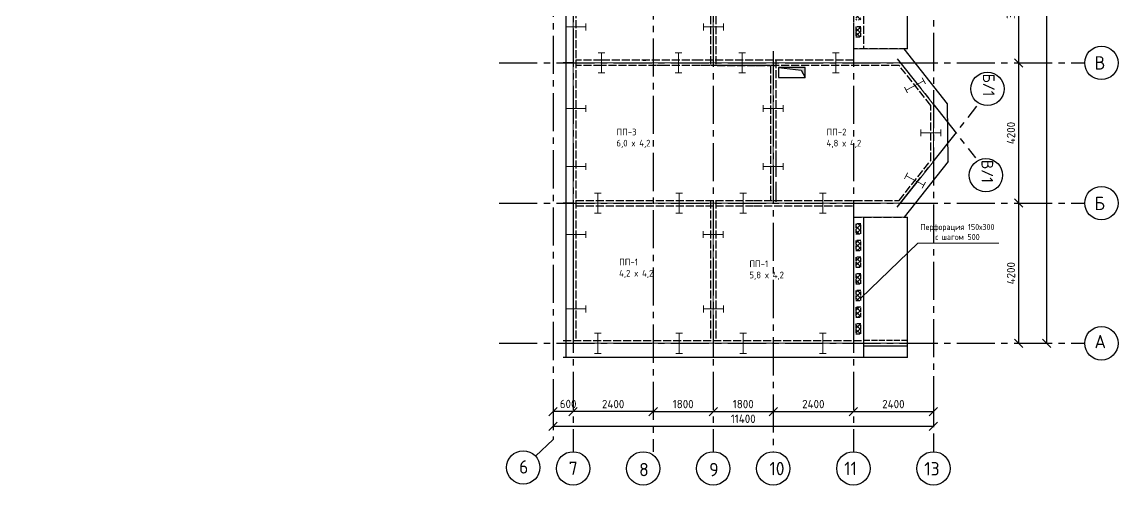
# Model space of a CAD drawing. Header units: millimetres. Extents: x -257254 to 390979, y -202328 to 355504.
# Drawn here: x 130130 to 162984, y 75540 to 89414 of the extents above; entities that cross this region are included whole.
import ezdxf

# ---------------------------------------------------------------- set-up
doc = ezdxf.new("R2010")
doc.units = ezdxf.units.MM
doc.linetypes.add('ACAD_ISO02W100', pattern=[15, 12, -3])
doc.linetypes.add('CENTER2', pattern=[28.575, 19.05, -3.175, 3.175, -3.175])
doc.layers.get('0').update_dxf_attribs({"lineweight": 25})
doc.layers.add('оси', color=1, linetype='CENTER2')
doc.layers.add('разрез', color=40, linetype='Continuous')
doc.layers.add('перекрытия 2', color=3, linetype='Continuous', lineweight=9)
doc.layers.add('Текст', color=255, linetype='Continuous', lineweight=20)
doc.styles.get("Standard").update_dxf_attribs({"font": 'GOST_Common.ttf'})
doc.styles.add('стиль2', font='GOST_Common.ttf', dxfattribs={"height": 2000})
doc.dimstyles.new('ISO-25', dxfattribs={"dimtxt": 250, "dimasz": 250, "dimexe": 1.25, "dimexo": 0.625, "dimgap": 100, "dimtad": 1, "dimdec": 0, "dimtxsty": 'Standard', "dimblk": 'OBLIQUE', "dimcen": 2.5, "dimadec": 0, "dimazin": 0, "dimtfac": 1, "dimtdec": 0, "dimtmove": 0, "dimatfit": 3, "dimfxl": 1, "dimarcsym": 0})

# ---------------------------------------------------------------- blocks, each defined once
blk = doc.blocks.new('_Oblique')
at = {"color": 0, "linetype": 'ByBlock', "lineweight": -2}
blk.add_line((-0.5, -0.5), (0.5, 0.5), dxfattribs=at)
blk = doc.blocks.new('*D77')
at = {"color": 0, "lineweight": -2, "ltscale": 50, "transparency": 16777216}
for p, q in [((159935, 91486), (160001, 91486)), ((160000, 91486), (160000, 88186)), ((160000, 88186), (160001, 88186))]:
    blk.add_line(p, q, dxfattribs=at)
at = {"color": 0, "lineweight": -2, "ltscale": 50, "transparency": 16777216, "xscale": 250, "yscale": 250, "zscale": 250}
for p, rotation in [((160000, 91486), 90), ((160000, 88186), 270)]:
    blk.add_blockref('_Oblique', p, dxfattribs=dict(at, rotation=rotation))
at = {"color": 0, "ltscale": 50, "transparency": 16777216, "insert": (159775, 89836), "char_height": 250, "attachment_point": 5, "rotation": 90}
blk.add_mtext('3300', dxfattribs=at)
blk = doc.blocks.new('*D78')
at = {"color": 0, "lineweight": -2, "ltscale": 50, "transparency": 16777216}
for p, q in [((160000, 88186), (160001, 88186)), ((160000, 88186), (160000, 83986)), ((160000, 83986), (160001, 83986))]:
    blk.add_line(p, q, dxfattribs=at)
at = {"color": 0, "lineweight": -2, "ltscale": 50, "transparency": 16777216, "xscale": 250, "yscale": 250, "zscale": 250}
for p, rotation in [((160000, 88186), 90), ((160000, 83986), 270)]:
    blk.add_blockref('_Oblique', p, dxfattribs=dict(at, rotation=rotation))
at = {"color": 0, "ltscale": 50, "transparency": 16777216, "insert": (159775, 86086), "char_height": 250, "attachment_point": 5, "rotation": 90}
blk.add_mtext('4200', dxfattribs=at)
blk = doc.blocks.new('*D79')
at = {"color": 0, "lineweight": -2, "ltscale": 50, "transparency": 16777216}
for p, q in [((160000, 83986), (160001, 83986)), ((160000, 83986), (160000, 79786)), ((160000, 79786), (160001, 79786))]:
    blk.add_line(p, q, dxfattribs=at)
at = {"color": 0, "lineweight": -2, "ltscale": 50, "transparency": 16777216, "xscale": 250, "yscale": 250, "zscale": 250}
for p, rotation in [((160000, 83986), 90), ((160000, 79786), 270)]:
    blk.add_blockref('_Oblique', p, dxfattribs=dict(at, rotation=rotation))
at = {"color": 0, "ltscale": 50, "transparency": 16777216, "insert": (159775, 81886), "char_height": 250, "attachment_point": 5, "rotation": 90}
blk.add_mtext('4200', dxfattribs=at)
blk = doc.blocks.new('*D80')
at = {"color": 0, "lineweight": -2, "ltscale": 50, "transparency": 16777216}
for p, q in [((149050, 77742), (149050, 77742)), ((149050, 77741), (150850, 77741)), ((150850, 77742), (150850, 77742))]:
    blk.add_line(p, q, dxfattribs=at)
at = {"color": 0, "lineweight": -2, "ltscale": 50, "transparency": 16777216, "xscale": 250, "yscale": 250, "zscale": 250, "rotation": 180}
blk.add_blockref('_Oblique', (149050, 77741), dxfattribs=at)
at = {"color": 0, "lineweight": -2, "ltscale": 50, "transparency": 16777216, "xscale": 250, "yscale": 250, "zscale": 250}
blk.add_blockref('_Oblique', (150850, 77741), dxfattribs=at)
at = {"color": 0, "ltscale": 50, "transparency": 16777216, "insert": (149950, 77966), "char_height": 250, "attachment_point": 5}
blk.add_mtext('1800', dxfattribs=at)
blk = doc.blocks.new('*D81')
at = {"color": 0, "lineweight": -2, "ltscale": 50, "transparency": 16777216}
for p, q in [((150850, 77741), (152650, 77741)), ((150850, 77740), (150850, 77740)), ((152650, 77740), (152650, 77740))]:
    blk.add_line(p, q, dxfattribs=at)
at = {"color": 0, "lineweight": -2, "ltscale": 50, "transparency": 16777216, "xscale": 250, "yscale": 250, "zscale": 250, "rotation": 180}
blk.add_blockref('_Oblique', (150850, 77741), dxfattribs=at)
at = {"color": 0, "lineweight": -2, "ltscale": 50, "transparency": 16777216, "xscale": 250, "yscale": 250, "zscale": 250}
blk.add_blockref('_Oblique', (152650, 77741), dxfattribs=at)
at = {"color": 0, "ltscale": 50, "transparency": 16777216, "insert": (151750, 77966), "char_height": 250, "attachment_point": 5}
blk.add_mtext('1800', dxfattribs=at)
blk = doc.blocks.new('*D82')
at = {"color": 0, "lineweight": -2, "ltscale": 50, "transparency": 16777216}
for p, q in [((152650, 77741), (155050, 77741)), ((152650, 77740), (152650, 77740)), ((155050, 77742), (155050, 77742))]:
    blk.add_line(p, q, dxfattribs=at)
at = {"color": 0, "lineweight": -2, "ltscale": 50, "transparency": 16777216, "xscale": 250, "yscale": 250, "zscale": 250, "rotation": 180}
blk.add_blockref('_Oblique', (152650, 77741), dxfattribs=at)
at = {"color": 0, "lineweight": -2, "ltscale": 50, "transparency": 16777216, "xscale": 250, "yscale": 250, "zscale": 250}
blk.add_blockref('_Oblique', (155050, 77741), dxfattribs=at)
at = {"color": 0, "ltscale": 50, "transparency": 16777216, "insert": (153850, 77966), "char_height": 250, "attachment_point": 5}
blk.add_mtext('2400', dxfattribs=at)
blk = doc.blocks.new('*D83')
at = {"color": 0, "lineweight": -2, "ltscale": 50, "transparency": 16777216}
for p, q in [((155050, 77742), (155050, 77742)), ((155050, 77741), (157450, 77741)), ((157450, 77742), (157450, 77742))]:
    blk.add_line(p, q, dxfattribs=at)
at = {"color": 0, "lineweight": -2, "ltscale": 50, "transparency": 16777216, "xscale": 250, "yscale": 250, "zscale": 250, "rotation": 180}
blk.add_blockref('_Oblique', (155050, 77741), dxfattribs=at)
at = {"color": 0, "lineweight": -2, "ltscale": 50, "transparency": 16777216, "xscale": 250, "yscale": 250, "zscale": 250}
blk.add_blockref('_Oblique', (157450, 77741), dxfattribs=at)
at = {"color": 0, "ltscale": 50, "transparency": 16777216, "insert": (156250, 77966), "char_height": 250, "attachment_point": 5}
blk.add_mtext('2400', dxfattribs=at)
blk = doc.blocks.new('*D90')
at = {"color": 0, "lineweight": -2, "ltscale": 50, "transparency": 16777216}
for p, q in [((146650, 77742), (146650, 77742)), ((149050, 77741), (146650, 77741)), ((149050, 77742), (149050, 77742))]:
    blk.add_line(p, q, dxfattribs=at)
at = {"color": 0, "lineweight": -2, "ltscale": 50, "transparency": 16777216, "xscale": 250, "yscale": 250, "zscale": 250, "rotation": 180}
blk.add_blockref('_Oblique', (146650, 77741), dxfattribs=at)
at = {"color": 0, "lineweight": -2, "ltscale": 50, "transparency": 16777216, "xscale": 250, "yscale": 250, "zscale": 250}
blk.add_blockref('_Oblique', (149050, 77741), dxfattribs=at)
at = {"color": 0, "ltscale": 50, "transparency": 16777216, "insert": (147850, 77966), "char_height": 250, "attachment_point": 5}
blk.add_mtext('2400', dxfattribs=at)
blk = doc.blocks.new('*D98')
at = {"color": 0, "lineweight": -2, "transparency": 16777216}
for p, q in [((146050, 77742), (146050, 77740)), ((146650, 77741), (146050, 77741)), ((146650, 77742), (146650, 77742))]:
    blk.add_line(p, q, dxfattribs=at)
at = {"color": 0, "lineweight": -2, "transparency": 16777216, "xscale": 250, "yscale": 250, "zscale": 250, "rotation": 180}
blk.add_blockref('_Oblique', (146050, 77741), dxfattribs=at)
at = {"color": 0, "lineweight": -2, "transparency": 16777216, "xscale": 250, "yscale": 250, "zscale": 250}
blk.add_blockref('_Oblique', (146650, 77741), dxfattribs=at)
at = {"color": 0, "transparency": 16777216, "insert": (146501, 77970), "char_height": 250, "attachment_point": 5}
blk.add_mtext('600', dxfattribs=at)
blk = doc.blocks.new('*D97')
at = {"color": 0, "lineweight": -2, "transparency": 16777216}
for p, q in [((157450, 78145), (157450, 77298)), ((146050, 77702), (146050, 77298)), ((146050, 77300), (157450, 77300))]:
    blk.add_line(p, q, dxfattribs=at)
at = {"color": 0, "lineweight": -2, "transparency": 16777216, "xscale": 250, "yscale": 250, "zscale": 250, "rotation": 180}
blk.add_blockref('_Oblique', (146050, 77300), dxfattribs=at)
at = {"color": 0, "lineweight": -2, "transparency": 16777216, "xscale": 250, "yscale": 250, "zscale": 250}
blk.add_blockref('_Oblique', (157450, 77300), dxfattribs=at)
at = {"color": 0, "transparency": 16777216, "insert": (151750, 77525), "char_height": 250, "attachment_point": 5}
blk.add_mtext('11400', dxfattribs=at)
blk = doc.blocks.new('*D101')
at = {"color": 0, "lineweight": -2, "transparency": 16777216}
for p, q in [((160847, 106186), (160848, 106186)), ((160847, 79786), (160847, 106186)), ((160847, 79786), (160848, 79786))]:
    blk.add_line(p, q, dxfattribs=at)
at = {"color": 0, "lineweight": -2, "transparency": 16777216, "xscale": 250, "yscale": 250, "zscale": 250}
for p, rotation in [((160847, 106186), 90), ((160847, 79786), 270)]:
    blk.add_blockref('_Oblique', p, dxfattribs=dict(at, rotation=rotation))
at = {"color": 0, "transparency": 16777216, "insert": (160622, 92986), "char_height": 250, "attachment_point": 5, "rotation": 90}
blk.add_mtext('26400', dxfattribs=at)

msp = doc.modelspace()

# ---------------------------------------------------------------- hatches: boundary and pattern name
h = msp.add_hatch(color=256)
h.dxf.hatch_style = 1
h.paths.add_polyline_path([(153606.97222, 88049.21564), (152806.97222, 88049.21564), (153485.83929, 87968.51607), (153606.97222, 87749.21564)])
at = {"layer": 'разрез'}
h = msp.add_hatch(dxfattribs=at)
h.set_pattern_fill('NET', color=256, scale=30, angle=45)
h.paths.add_polyline_path([(130430.00184, 105211.19097), (130130.00184, 105211.19097), (130130.00184, 105061.19097), (130430.00184, 105061.19097)])
h.paths.add_polyline_path([(130930.00184, 105211.19097), (130630.00184, 105211.19097), (130630.00184, 105061.19097), (130930.00184, 105061.19097)])
h.paths.add_polyline_path([(131430.00184, 105211.19097), (131130.00184, 105211.19097), (131130.00184, 105061.19097), (131430.00184, 105061.19097)])
h.paths.add_polyline_path([(131930.00184, 105211.19097), (131630.00184, 105211.19097), (131630.00184, 105061.19097), (131930.00184, 105061.19097)])
h.paths.add_polyline_path([(132430.00184, 105211.19097), (132130.00184, 105211.19097), (132130.00184, 105061.19097), (132430.00184, 105061.19097)])
h.paths.add_polyline_path([(132930.00184, 105211.19097), (132630.00184, 105211.19097), (132630.00184, 105061.19097), (132930.00184, 105061.19097)])
h.paths.add_polyline_path([(133430.00184, 105211.19097), (133130.00184, 105211.19097), (133130.00184, 105061.19097), (133430.00184, 105061.19097)])
h.paths.add_polyline_path([(139170.00184, 105211.19097), (138870.00184, 105211.19097), (138870.00184, 105061.19097), (139170.00184, 105061.19097)])
h.paths.add_polyline_path([(139670.00184, 105211.19097), (139370.00184, 105211.19097), (139370.00184, 105061.19097), (139670.00184, 105061.19097)])
h.paths.add_polyline_path([(140170.00184, 105211.19097), (139870.00184, 105211.19097), (139870.00184, 105061.19097), (140170.00184, 105061.19097)])
h.paths.add_polyline_path([(140729.96775, 105211.19097), (140429.96775, 105211.19097), (140429.96775, 105061.19097), (140729.96775, 105061.19097)])
h.paths.add_polyline_path([(141297.85946, 105211.19097), (140997.85946, 105211.19097), (140997.85946, 105061.19097), (141297.85946, 105061.19097)])
h.paths.add_polyline_path([(141830.00184, 105211.19097), (141530.00184, 105211.19097), (141530.00184, 105061.19097), (141830.00184, 105061.19097)])
h.paths.add_polyline_path([(147570.00184, 105211.19097), (147270.00184, 105211.19097), (147270.00184, 105061.19097), (147570.00184, 105061.19097)])
h.paths.add_polyline_path([(148070.00184, 105211.19097), (147770.00184, 105211.19097), (147770.00184, 105061.19097), (148070.00184, 105061.19097)])
h.paths.add_polyline_path([(148570.00184, 105211.19097), (148270.00184, 105211.19097), (148270.00184, 105061.19097), (148570.00184, 105061.19097)])
h.paths.add_polyline_path([(149070.00184, 105211.19097), (148770.00184, 105211.19097), (148770.00184, 105061.19097), (149070.00184, 105061.19097)])
h.paths.add_polyline_path([(149570.00184, 105211.19097), (149270.00184, 105211.19097), (149270.00184, 105061.19097), (149570.00184, 105061.19097)])
h.paths.add_polyline_path([(150070.00184, 105211.19097), (149770.00184, 105211.19097), (149770.00184, 105061.19097), (150070.00184, 105061.19097)])
h.paths.add_polyline_path([(150570.00184, 105211.19097), (150270.00184, 105211.19097), (150270.00184, 105061.19097), (150570.00184, 105061.19097)])
h.paths.add_polyline_path([(155275.00184, 100506.25685), (155125.00184, 100506.25685), (155125.00184, 100206.25685), (155275.00184, 100206.25685)])
h.paths.add_polyline_path([(155275.00184, 100006.25685), (155125.00184, 100006.25685), (155125.00184, 99706.25685), (155275.00184, 99706.25685)])
h.paths.add_polyline_path([(155275.00184, 99506.25685), (155125.00184, 99506.25685), (155125.00184, 99206.25685), (155275.00184, 99206.25685)])
h.paths.add_polyline_path([(155275.00184, 99006.25685), (155125.00184, 99006.25685), (155125.00184, 98706.25685), (155275.00184, 98706.25685)])
h.paths.add_polyline_path([(155275.00184, 98506.25685), (155125.00184, 98506.25685), (155125.00184, 98206.25685), (155275.00184, 98206.25685)])
h.paths.add_polyline_path([(155275.00184, 98006.25685), (155125.00184, 98006.25685), (155125.00184, 97706.25685), (155275.00184, 97706.25685)])
h.paths.add_polyline_path([(155275.00184, 97506.25685), (155125.00184, 97506.25685), (155125.00184, 97206.25685), (155275.00184, 97206.25685)])
h.paths.add_polyline_path([(155275.00184, 91766.25685), (155125.00184, 91766.25685), (155125.00184, 91479.303), (155275.00184, 91479.1938)])
h.paths.add_polyline_path([(155275.00184, 91266.25685), (155125.00184, 91266.25685), (155125.00184, 90966.25685), (155275.00184, 90966.25685)])
h.paths.add_polyline_path([(155275.00184, 90766.25685), (155125.00184, 90766.25685), (155125.00184, 90466.25685), (155275.00184, 90466.25685)])
h.paths.add_polyline_path([(155275.00184, 90266.25685), (155125.00184, 90266.25685), (155125.00184, 89966.25685), (155275.00184, 89966.25685)])
h.paths.add_polyline_path([(155275.00184, 89766.25685), (155125.00184, 89766.25685), (155125.00184, 89466.25685), (155275.00184, 89466.25685)])
h.paths.add_polyline_path([(155275.00184, 89266.25685), (155125.00184, 89266.25685), (155125.00184, 88966.25685), (155275.00184, 88966.25685)])
h.paths.add_polyline_path([(155275.00184, 83366.25685), (155125.00184, 83366.25685), (155125.00184, 83066.25685), (155275.00184, 83066.25685)])
h.paths.add_polyline_path([(155275.00184, 82866.25685), (155125.00184, 82866.25685), (155125.00184, 82566.25685), (155275.00184, 82566.25685)])
h.paths.add_polyline_path([(155275.00184, 82366.25685), (155125.00184, 82366.25685), (155125.00184, 82066.25685), (155275.00184, 82066.25685)])
h.paths.add_polyline_path([(155275.00184, 81866.25685), (155125.00184, 81866.25685), (155125.00184, 81566.25685), (155275.00184, 81566.25685)])
h.paths.add_polyline_path([(155275.00184, 81366.25685), (155125.00184, 81366.25685), (155125.00184, 81066.25685), (155275.00184, 81066.25685)])
h.paths.add_polyline_path([(155275.00184, 80866.25685), (155125.00184, 80866.25685), (155125.00184, 80566.25685), (155275.00184, 80566.25685)])
h.paths.add_polyline_path([(155275.00184, 80366.25685), (155125.00184, 80366.25685), (155125.00184, 80066.25685), (155275.00184, 80066.25685)])

# ---------------------------------------------------------------- linework, layer by layer
at = {"linetype": 'ACAD_ISO02W100', "ltscale": 20}
for p, q in [((146730.00184, 96666.19097), (146730.00184, 79866.19097)), ((150770.00184, 92890.59733), (150770.00184, 88106.19097)), ((150930.00184, 92890.59733), (150930.00184, 88106.19097)), ((155050.00184, 91486.19097), (155050.00184, 88106.19097)), ((155350.00184, 91396.69927), (155350.00184, 88606.19097)), ((156670.00184, 88606.19097), (155050.00184, 88606.19097)), ((147504.37099, 88266.19097), (146730.00184, 88266.19097)), ((147504.37099, 88106.19097), (146730.00184, 88106.19097)), ((150452.66642, 88266.19097), (147504.37099, 88266.19097)), ((149452.66642, 88106.19097), (147504.37099, 88106.19097)), ((150452.66642, 88106.19097), (149170.00184, 88106.19097)), ((155050.00184, 88266.19097), (150452.66642, 88266.19097)), ((156427.70087, 88106.19097), (150452.66642, 88106.19097)), ((150770.00184, 88106.19097), (150452.66642, 88106.19097)), ((150970.00184, 88106.19097), (152570.00184, 88106.19097)), ((152570.00184, 88106.19097), (152570.00184, 84066.19097)), ((152730.00184, 88266.19097), (152730.00184, 85376.19097)), ((157370.00184, 86913.45237), (156427.70087, 88106.19097)), ((157370.00184, 85263.2133), (157370.00184, 86913.45237)), ((156422.65593, 84066.19097), (157370.00184, 85263.2133)), ((146730.00184, 84066.19097), (150620.00184, 84066.19097)), ((146730.00184, 83906.19097), (150620.00184, 83906.19097)), ((150620.00184, 84066.19097), (152080.00184, 84066.19097)), ((150620.00184, 83906.19097), (152080.00184, 83906.19097)), ((150770.00184, 84066.19097), (150770.00184, 79866.19097)), ((150930.00184, 84066.19097), (150930.00184, 79866.19097)), ((152080.00184, 84066.19097), (156427.70087, 84066.19097)), ((152080.00184, 83906.19097), (155050.00184, 83906.19097)), ((155050.00184, 83566.19097), (156670.00184, 83566.19097)), ((146350.00184, 79866.19097), (155350.00184, 79866.19097))]:
    msp.add_line(p, q, dxfattribs=at)
at = {"ltscale": 20}
for p, q in [((146430.00184, 96166.19097), (146430.00184, 79366.19097)), ((156670.00184, 88606.19097), (156670.00184, 91966.19097)), ((157870.27876, 86956.73387), (156568.07579, 88606.19097)), ((152130.00184, 88106.19097), (152290.00184, 88106.19097)), ((157887.21122, 85237.09584), (157870.27876, 86956.73387)), ((157887.21122, 85237.09584), (156568.07579, 83566.19097)), ((146650.00184, 83906.19097), (146650.00184, 79866.19097)), ((155050.00184, 84066.19097), (155050.00184, 82996.69927)), ((155350.00184, 83566.19097), (155350.00184, 82296.69927)), ((156670.00184, 79366.19097), (156670.00184, 83566.19097)), ((155350.00184, 82296.69927), (155350.00184, 79366.19097)), ((156670.00184, 79366.19097), (146350.00184, 79366.19097))]:
    msp.add_line(p, q, dxfattribs=at)
at = {"ltscale": 50}
for p, q in [((146650.00184, 88186.19097), (146350.00184, 88186.19097)), ((148750.00184, 88266.19097), (148830.00184, 88266.19097)), ((152570.00184, 88106.19097), (150930.00184, 88106.19097)), ((152650.00184, 88106.19097), (152730.00184, 88106.19097)), ((146650.00184, 83986.19097), (146350.00184, 83986.19097)), ((155050.00184, 82996.69927), (155050.00184, 79866.19097)), ((150850.00184, 79866.19097), (150850.00184, 79366.19097)), ((155350.00184, 79866.19097), (155350.00184, 79706.19097)), ((155350.00184, 79706.19097), (156670.00184, 79706.19097)), ((155350.00184, 79526.19097), (155350.00184, 79366.19097))]:
    msp.add_line(p, q, dxfattribs=at)
for p, q in [((152806.97222, 88049.21564), (153485.83929, 87968.51607)), ((153485.83929, 87968.51607), (153606.97222, 87749.21564)), ((146050.00184, 76901.1046), (145522.87708, 76409.75548))]:
    msp.add_line(p, q)
at = {"linetype": 'ACAD_ISO02W100', "ltscale": 50}
msp.add_line((152730.00184, 85376.19097), (152730.00184, 83906.19097), dxfattribs=at)
at = {"linetype": 'ACAD_ISO02W100', "ltscale": 15}
msp.add_line((156670.00184, 79866.19097), (155350.00184, 79866.19097), dxfattribs=at)
at = {"linetype": 'ACAD_ISO02W100', "ltscale": 10}
for points in [[(155125.00184, 88966.25685), (155275.00184, 88966.25685), (155275.00184, 89266.25685), (155125.00184, 89266.25685), (155125.00184, 88966.25685)], [(155125.00184, 83066.25685), (155275.00184, 83066.25685), (155275.00184, 83366.25685), (155125.00184, 83366.25685), (155125.00184, 83066.25685)], [(155125.00184, 82566.25685), (155275.00184, 82566.25685), (155275.00184, 82866.25685), (155125.00184, 82866.25685), (155125.00184, 82566.25685)], [(155125.00184, 82066.25685), (155275.00184, 82066.25685), (155275.00184, 82366.25685), (155125.00184, 82366.25685), (155125.00184, 82066.25685)], [(155125.00184, 81566.25685), (155275.00184, 81566.25685), (155275.00184, 81866.25685), (155125.00184, 81866.25685), (155125.00184, 81566.25685)], [(155125.00184, 81066.25685), (155275.00184, 81066.25685), (155275.00184, 81366.25685), (155125.00184, 81366.25685), (155125.00184, 81066.25685)], [(155125.00184, 80566.25685), (155275.00184, 80566.25685), (155275.00184, 80866.25685), (155125.00184, 80866.25685), (155125.00184, 80566.25685)], [(155125.00184, 80066.25685), (155275.00184, 80066.25685), (155275.00184, 80366.25685), (155125.00184, 80366.25685), (155125.00184, 80066.25685)]]:
    msp.add_lwpolyline(points, dxfattribs=at)
msp.add_lwpolyline([(153606.97222, 88049.21564), (152806.97222, 88049.21564), (152806.97222, 87749.21564), (153606.97222, 87749.21564)], close=True)
at = {"ltscale": 50}
for centre in [(162484.37252, 88186.19097), (159069.35894, 87407.53114), (159024.35583, 84821.85473), (162484.37252, 83986.19097), (162484.37252, 79786.19097), (145157.1301, 76068.83152), (146650.00184, 76039.68818), (148750.00184, 76039.68818), (150850.00184, 76039.68818), (152650.00184, 76039.68818), (155050.00184, 76039.68818), (157450.00184, 76039.68818)]:
    msp.add_circle(centre, 500, dxfattribs=at)
at = {"layer": 'оси', "ltscale": 60}
for p, q in [((146650.00184, 111504.91107), (146650.00184, 76539.68818)), ((150850.00184, 111504.91107), (150850.00184, 76539.68818)), ((155050.00184, 111504.91107), (155050.00184, 76539.68818)), ((146050.00184, 99286.19097), (146050.00184, 76901.1046)), ((149050.00179, 99206.01239), (149050.00179, 76539.50961)), ((157450.00184, 97658.65163), (157450.00184, 76539.68818)), ((152650.00184, 88542.13269), (152650.00184, 76539.68818)), ((144434.68112, 88186.19097), (161984.37252, 88186.19097)), ((156367.18356, 88312.78204), (158710.59223, 85344.46439)), ((156367.18356, 83863.81681), (158755.59533, 86889.13839)), ((144434.68112, 83986.19097), (161984.37252, 83986.19097)), ((144434.68112, 79786.19097), (161984.37252, 79786.19097))]:
    msp.add_line(p, q, dxfattribs=at)
at = {"layer": 'перекрытия 2', "ltscale": 50}
for p, q in [((156670.00184, 91966.19097), (156670.00184, 88606.19097)), ((146650.00184, 88186.19097), (146650.00184, 91486.19097)), ((150850.00184, 91486.19097), (150850.00184, 88186.19097)), ((146430.00184, 89262.70565), (146430.00184, 89362.70565)), ((146430.00184, 89362.70565), (146430.00184, 89162.70565)), ((146430.00184, 89262.70565), (147030.00184, 89262.70565)), ((147030.00184, 89262.70565), (147030.00184, 89362.70565)), ((147030.00184, 89362.70565), (147030.00184, 89162.70565)), ((150553.68543, 89262.70565), (150553.68543, 89362.70565)), ((150553.68543, 89362.70565), (150553.68543, 89162.70565)), ((150553.68543, 89262.70565), (151153.68543, 89262.70565)), ((151153.68543, 89262.70565), (151153.68543, 89362.70565)), ((151153.68543, 89362.70565), (151153.68543, 89162.70565)), ((147604.37099, 88486.19097), (147404.37099, 88486.19097)), ((147504.37099, 88486.19097), (147504.37099, 87886.19097)), ((147504.37099, 88486.19097), (147604.37099, 88486.19097)), ((149911.33413, 88486.19097), (149711.33413, 88486.19097)), ((149811.33413, 88486.19097), (149811.33413, 87886.19097)), ((149811.33413, 88486.19097), (149911.33413, 88486.19097)), ((151818.28002, 88486.19097), (151618.28002, 88486.19097)), ((151718.28002, 88486.19097), (151718.28002, 87886.19097)), ((151718.28002, 88486.19097), (151818.28002, 88486.19097)), ((154626.83705, 88486.19097), (154426.83705, 88486.19097)), ((154526.83705, 88486.19097), (154526.83705, 87886.19097)), ((154526.83705, 88486.19097), (154626.83705, 88486.19097)), ((150850.00184, 88186.19097), (146650.00184, 88186.19097)), ((146650.00184, 88186.19097), (146650.00184, 83986.19097)), ((150850.00184, 88186.19097), (155050.00184, 88186.19097)), ((152650.00184, 83986.19097), (152650.00184, 88186.19097)), ((156467.12388, 88186.19097), (155050.00184, 88186.19097)), ((157450.00184, 86941.21221), (156467.12388, 88186.19097)), ((147604.37099, 87886.19097), (147404.37099, 87886.19097)), ((147504.37099, 87886.19097), (147604.37099, 87886.19097)), ((149911.33413, 87886.19097), (149711.33413, 87886.19097)), ((149811.33413, 87886.19097), (149911.33413, 87886.19097)), ((151818.28002, 87886.19097), (151618.28002, 87886.19097)), ((151718.28002, 87886.19097), (151818.28002, 87886.19097)), ((154626.83705, 87886.19097), (154426.83705, 87886.19097)), ((154526.83705, 87886.19097), (154626.83705, 87886.19097)), ((157208.79686, 87560.5821), (157117.13212, 87738.33917)), ((156675.52565, 87285.58789), (156583.86091, 87463.34496)), ((156629.69328, 87374.46643), (157162.96449, 87649.46064)), ((157162.96449, 87649.46064), (157208.79686, 87560.5821)), ((156629.69328, 87374.46643), (156675.52565, 87285.58789)), ((146430.00184, 86821.19097), (146430.00184, 86921.19097)), ((146430.00184, 86921.19097), (146430.00184, 86721.19097)), ((146430.00184, 86821.19097), (147030.00184, 86821.19097)), ((147030.00184, 86821.19097), (147030.00184, 86921.19097)), ((147030.00184, 86921.19097), (147030.00184, 86721.19097)), ((152350.00184, 86821.19097), (152350.00184, 86921.19097)), ((152350.00184, 86921.19097), (152350.00184, 86721.19097)), ((152350.00184, 86821.19097), (152950.00184, 86821.19097)), ((152950.00184, 86821.19097), (152950.00184, 86921.19097)), ((152950.00184, 86921.19097), (152950.00184, 86721.19097)), ((157450.00184, 85235.38663), (157450.00184, 86941.21221)), ((157070.00184, 86088.33283), (157070.00184, 86188.33283)), ((157070.00184, 86188.33283), (157070.00184, 85988.33283)), ((157070.00184, 86088.33283), (157670.00184, 86088.33283)), ((157670.00184, 86088.33283), (157670.00184, 86188.33283)), ((157670.00184, 86188.33283), (157670.00184, 85988.33283)), ((146430.00184, 85086.36895), (146430.00184, 85186.36895)), ((146430.00184, 85186.36895), (146430.00184, 84986.36895)), ((147030.00184, 85086.36895), (147030.00184, 85186.36895)), ((147030.00184, 85186.36895), (147030.00184, 84986.36895)), ((152350.00184, 85086.36895), (152350.00184, 85186.36895)), ((152350.00184, 85186.36895), (152350.00184, 84986.36895)), ((152950.00184, 85086.36895), (152950.00184, 85186.36895)), ((152950.00184, 85186.36895), (152950.00184, 84986.36895)), ((156461.36497, 83986.19097), (157450.00184, 85235.38663)), ((146430.00184, 85086.36895), (147030.00184, 85086.36895)), ((152350.00184, 85086.36895), (152950.00184, 85086.36895)), ((156675.52565, 84891.07777), (156583.86091, 84713.3207)), ((156629.69328, 84802.19924), (156675.52565, 84891.07777)), ((156629.69328, 84802.19924), (157162.96449, 84527.20503)), ((157208.79686, 84616.08356), (157117.13212, 84438.32649)), ((157162.96449, 84527.20503), (157208.79686, 84616.08356)), ((147488.23965, 84286.19097), (147288.23965, 84286.19097)), ((147388.23965, 84286.19097), (147388.23965, 83686.19097)), ((147388.23965, 84286.19097), (147488.23965, 84286.19097)), ((149933.01196, 84286.19097), (149733.01196, 84286.19097)), ((149833.01196, 84286.19097), (149833.01196, 83686.19097)), ((149833.01196, 84286.19097), (149933.01196, 84286.19097)), ((151847.43185, 84286.19097), (151647.43185, 84286.19097)), ((151747.43185, 84286.19097), (151747.43185, 83686.19097)), ((151747.43185, 84286.19097), (151847.43185, 84286.19097)), ((154235.49656, 84286.19097), (154035.49656, 84286.19097)), ((154135.49656, 84286.19097), (154135.49656, 83686.19097)), ((154135.49656, 84286.19097), (154235.49656, 84286.19097)), ((146650.00184, 83986.19097), (152650.00184, 83986.19097)), ((146650.00184, 79786.19097), (146650.00184, 83986.19097)), ((150850.00184, 83986.19097), (150850.00184, 79786.19097)), ((152650.00184, 83986.19097), (156463.79474, 83986.19097)), ((147488.23965, 83686.19097), (147288.23965, 83686.19097)), ((147388.23965, 83686.19097), (147488.23965, 83686.19097)), ((149933.01196, 83686.19097), (149733.01196, 83686.19097)), ((149833.01196, 83686.19097), (149933.01196, 83686.19097)), ((151847.43185, 83686.19097), (151647.43185, 83686.19097)), ((151747.43185, 83686.19097), (151847.43185, 83686.19097)), ((154235.49656, 83686.19097), (154035.49656, 83686.19097)), ((154135.49656, 83686.19097), (154235.49656, 83686.19097)), ((156670.00184, 79786.19097), (156670.00184, 83566.19097)), ((146430.00184, 83046.93767), (146430.00184, 83146.93767)), ((146430.00184, 83146.93767), (146430.00184, 82946.93767)), ((147030.00184, 83046.93767), (147030.00184, 83146.93767)), ((147030.00184, 83146.93767), (147030.00184, 82946.93767)), ((150550.00184, 83046.93767), (150550.00184, 83146.93767)), ((150550.00184, 83146.93767), (150550.00184, 82946.93767)), ((151150.00184, 83046.93767), (151150.00184, 83146.93767)), ((151150.00184, 83146.93767), (151150.00184, 82946.93767)), ((146430.00184, 83046.93767), (147030.00184, 83046.93767)), ((150550.00184, 83046.93767), (151150.00184, 83046.93767)), ((146433.68543, 80814.52127), (146433.68543, 80914.52127)), ((146433.68543, 80914.52127), (146433.68543, 80714.52127)), ((147033.68543, 80814.52127), (147033.68543, 80914.52127)), ((147033.68543, 80914.52127), (147033.68543, 80714.52127)), ((150553.68543, 80814.52127), (150553.68543, 80914.52127)), ((150553.68543, 80914.52127), (150553.68543, 80714.52127)), ((151153.68543, 80814.52127), (151153.68543, 80914.52127)), ((151153.68543, 80914.52127), (151153.68543, 80714.52127)), ((146433.68543, 80814.52127), (147033.68543, 80814.52127)), ((150553.68543, 80814.52127), (151153.68543, 80814.52127)), ((147488.23965, 80086.19097), (147288.23965, 80086.19097)), ((147388.23965, 80086.19097), (147388.23965, 79486.19097)), ((147388.23965, 80086.19097), (147488.23965, 80086.19097)), ((149933.01196, 80086.19097), (149733.01196, 80086.19097)), ((149833.01196, 80086.19097), (149833.01196, 79486.19097)), ((149833.01196, 80086.19097), (149933.01196, 80086.19097)), ((151847.43185, 80086.19097), (151647.43185, 80086.19097)), ((151747.43185, 80086.19097), (151747.43185, 79486.19097)), ((151747.43185, 80086.19097), (151847.43185, 80086.19097)), ((154235.49656, 80086.19097), (154035.49656, 80086.19097)), ((154135.49656, 80086.19097), (154135.49656, 79486.19097)), ((154135.49656, 80086.19097), (154235.49656, 80086.19097)), ((150850.00184, 79786.19097), (146650.00184, 79786.19097)), ((150850.00184, 79786.19097), (155350.00184, 79786.19097)), ((155350.00184, 79786.19097), (156670.00184, 79786.19097)), ((147488.23965, 79486.19097), (147288.23965, 79486.19097)), ((147388.23965, 79486.19097), (147488.23965, 79486.19097)), ((149933.01196, 79486.19097), (149733.01196, 79486.19097)), ((149833.01196, 79486.19097), (149933.01196, 79486.19097)), ((151847.43185, 79486.19097), (151647.43185, 79486.19097)), ((151747.43185, 79486.19097), (151847.43185, 79486.19097)), ((154235.49656, 79486.19097), (154035.49656, 79486.19097)), ((154135.49656, 79486.19097), (154235.49656, 79486.19097))]:
    msp.add_line(p, q, dxfattribs=at)
at = {"layer": 'перекрытия 2'}
for p, q in [((155050.00184, 88186.19097), (155050.00184, 88606.19097)), ((155050.00184, 88606.19097), (156670.00184, 88606.19097)), ((155050.00184, 83986.19097), (155050.00184, 83566.19097)), ((155050.00184, 83566.19097), (156670.00184, 83566.19097))]:
    msp.add_line(p, q, dxfattribs=at)
at = {"layer": 'Текст'}
for points in [[(156981.73839, 82786.77576), (155275.00184, 81136.25685)], [(156981.73839, 82786.77576), (156981.73839, 82786.77576), (159414.0808, 82786.77576)]]:
    msp.add_lwpolyline(points, dxfattribs=at)

# ---------------------------------------------------------------- texts
at = {"ltscale": 50}
for s, p in [('В', (162278.40201, 87988.474)), ('Б', (162278.40201, 83777.71553)), ('А', (162278.40201, 79639.36752)), ('6', (145032.30646, 75884.44088)), ('7', (146520.14078, 75842.71463)), ('10', (152533.41273, 75833.55988)), ('11', (154775.11137, 75839.89075)), ('13', (157175.88908, 75828.70092)), ('8', (148629.22624, 75803.98082)), ('9', (150729.22624, 75803.98082))]:
    msp.add_text(s, height=400, dxfattribs=at).set_placement(p)
for s, p in [('Б/1', (158934.11312, 87867.05903)), ('В/1', (158890.54452, 85281.95534))]:
    msp.add_text(s, height=350, rotation=270, dxfattribs=at).set_placement(p)
at = {"layer": 'перекрытия 2', "ltscale": 50, "char_height": 200, "attachment_point": 1}
for s, insert in [('ПП-3\\P6,0 х 4,2', (147949.99116, 86216.75979)), ('ПП-2\\P4,8 х 4,2', (154247.34833, 86216.75979)), ('ПП-1\\P4,2 х 4,2', (148029.33789, 82319.52043)), ('ПП-1\\P5,8 х 4,2', (151934.81413, 82266.72451))]:
    msp.add_mtext_dynamic_manual_height_columns(s, width=1735.8464127, gutter_width=3000, heights=[0], dxfattribs=dict(at, insert=insert))
at = {"layer": 'Текст', "insert": (159260.71099, 83360.83356), "char_height": 180, "attachment_point": 3, "style": 'стиль2'}
msp.add_mtext_dynamic_manual_height_columns('\\pxqc;Перфорация 150х300\\Pс шагом 500', width=2180, gutter_width=2500, heights=[0], dxfattribs=at)

# ---------------------------------------------------------------- dimensions: what is measured, and where the dimension line sits
dim = msp.add_linear_dim(base=(160846.61107, 106186.19097), p1=(160846.61107, 79786.19097), p2=(160846.61107, 106186.19097), angle=90, dimstyle='ISO-25')
dim.commit()
dim.dimension.update_dxf_attribs({"geometry": '*D101', "text_midpoint": (160621.61107, 92986.19097)})
at = {"ltscale": 50}
for base, p1, p2, picture, middle in [((159999.8421, 88186.19097), (159934.6285, 91486.19097), (159999.8421, 88186.19097), '*D77', (159774.8421, 89836.19097)), ((159999.8421, 83986.19097), (159999.8421, 88186.19097), (159999.8421, 83986.19097), '*D78', (159774.8421, 86086.19097)), ((159999.8421, 79786.19097), (159999.8421, 83986.19097), (159999.8421, 79786.19097), '*D79', (159774.8421, 81886.19097))]:
    dim = msp.add_linear_dim(base=base, p1=p1, p2=p2, angle=90, dimstyle='ISO-25', override={"dimtmove": 1}, dxfattribs=at)
    dim.commit()
    dim.dimension.update_dxf_attribs({"geometry": picture, "text_midpoint": middle})
dim = msp.add_linear_dim(base=(157450.00184, 77299.63505), p1=(146050.00184, 77702.5645), p2=(157450.00184, 78145.91159), dimstyle='ISO-25')
dim.commit()
dim.dimension.update_dxf_attribs({"geometry": '*D97', "text_midpoint": (151750.00184, 77524.63505)})
dim = msp.add_linear_dim(base=(146050.00184, 77740.95177), p1=(146650.00184, 77740.95177), p2=(146050.00184, 77742.20177), dimstyle='ISO-25', override={"dimtmove": 1})
dim.commit()
dim.dimension.update_dxf_attribs({"geometry": '*D98', "text_midpoint": (146500.62684, 77744.70177), "dimtype": 160})
for base, p1, p2, picture, middle in [((146650.00184, 77740.95177), (149050.00179, 77740.95177), (146650.00184, 77740.95177), '*D90', (147850.00182, 77965.95177)), ((152650.00184, 77740.95177), (150850.00184, 77740.95177), (152650.00184, 77740.95177), '*D81', (151750.00184, 77965.95177)), ((155050.00184, 77740.95177), (152650.00184, 77740.95177), (155050.00184, 77740.95177), '*D82', (153850.00184, 77965.95177)), ((157450.00184, 77740.95177), (155050.00184, 77740.95177), (157450.00184, 77740.95177), '*D83', (156250.00184, 77965.95177))]:
    dim = msp.add_linear_dim(base=base, p1=p1, p2=p2, dimstyle='ISO-25', override={"dimtmove": 1}, dxfattribs=at)
    dim.commit()
    dim.dimension.update_dxf_attribs({"geometry": picture, "text_midpoint": middle})
dim = msp.add_linear_dim(base=(150850.00184, 77740.95177), p1=(149050.00179, 77740.95177), p2=(150850.00184, 77740.95177), dimstyle='ISO-25', dxfattribs=at)
dim.commit()
dim.dimension.update_dxf_attribs({"geometry": '*D80', "text_midpoint": (149950.00182, 77965.95177)})

doc.saveas('drawing.dxf')
